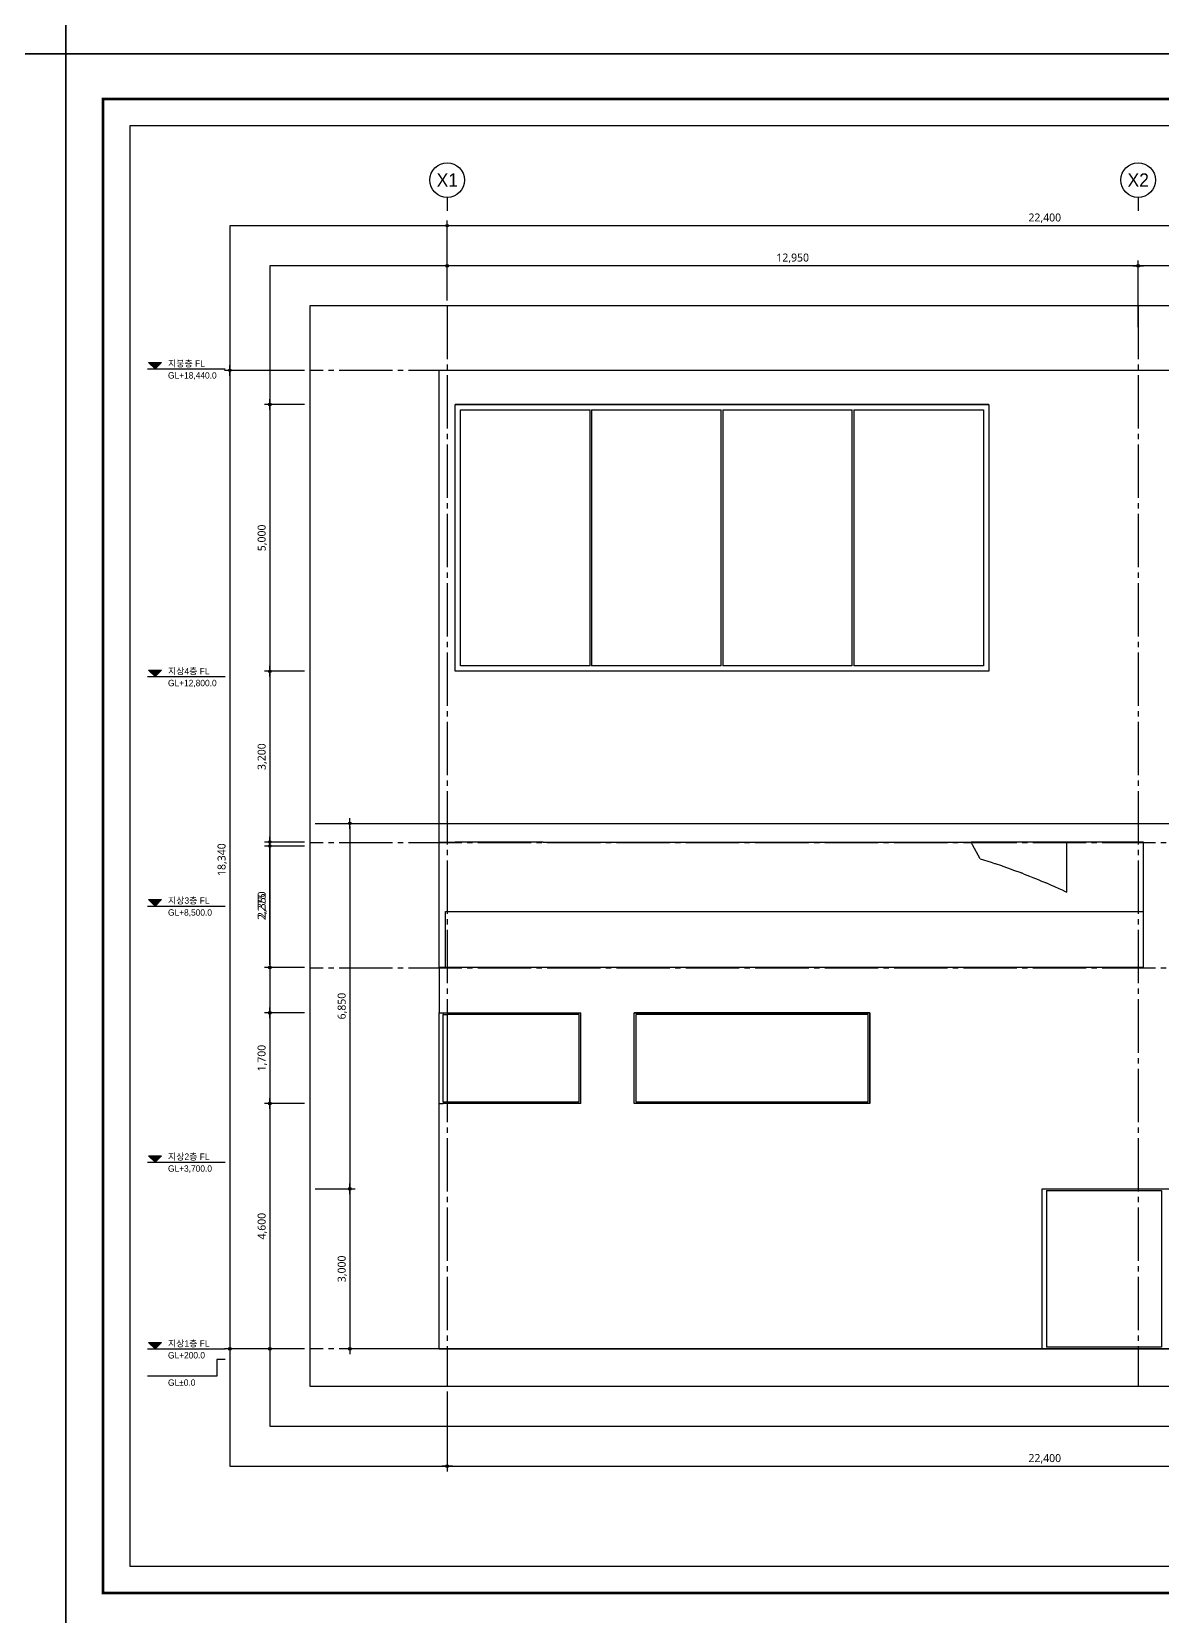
# Model space of a CAD drawing. Header units: millimetres. Extents: x 2135 to 254135, y 1035 to 90135.
# Drawn here: x 85497 to 106688, y 31148 to 60848 of the extents above; entities that cross this region are included whole.
import ezdxf
from ezdxf.enums import TextEntityAlignment as Align

# ---------------------------------------------------------------- set-up
doc = ezdxf.new("R2010")
doc.units = ezdxf.units.MM
doc.linetypes.add('CEN3', pattern=[26, 20, -2, 2, -2])
doc.linetypes.add('CENTER2', pattern=[28.575, 19.05, -3.175, 3.175, -3.175])
doc.layers.get('Defpoints').update_dxf_attribs({"color": 157})
for name, color, linetype in [('A-01-CNTL', 1, 'CENTER2'), ('A-02-ELEV', 2, 'Continuous'), ('A-03-ELEV', 3, 'Continuous'), ('A-03-TEXT', 3, 'Continuous'), ('A-04-FRAME', 4, 'Continuous'), ('A-05-ELEV', 5, 'Continuous'), ('A-07-DIM', 7, 'Continuous'), ('A-07-SYM', 7, 'Continuous'), ('form_TED.A', 40, 'Continuous'), ('WA2(가벽)_TED.A', 7, 'Continuous')]:
    doc.layers.add(name, color=color, linetype=linetype)
doc.styles.add('돋움', font='')
doc.styles.add('맑은고딕', font='malgun.ttf')
doc.styles.get('돋움').set_extended_font_data('Dotum')
doc.dimstyles.new('HR-100', dxfattribs={"dimscale": 120, "dimtxt": 3, "dimasz": 1, "dimexe": 2, "dimexo": 2, "dimgap": 1, "dimtad": 1, "dimdec": 0, "dimdsep": 46, "dimlunit": 6, "dimtxsty": '맑은고딕', "dimblk": 'DIMDOT', "dimcen": 2.5, "dimdle": 1.5, "dimclrd": 7, "dimclrt": 3, "dimadec": 0, "dimazin": 0, "dimtfac": 1, "dimtdec": 0, "dimtix": 1, "dimtmove": 2, "dimatfit": 3, "dimfxl": 1, "dimtvp": 1, "dimtolj": 1, "dimtzin": 0, "dimlwd": -1, "dimarcsym": 0})

# ---------------------------------------------------------------- blocks, each defined once
blk = doc.blocks.new('FORM_TED.A')
at = {"layer": 'Defpoints', "color": 143, "ltscale": 100, "true_color": 0x7aafdf}
for points in [[(12, 13.5), (355, 13.5), (355, 283.5), (12, 283.5)], [(30.75, 32.25), (336.25, 32.25), (336.25, 264.75), (30.75, 264.75)], [(38.25, 39.75), (328.75, 39.75), (328.75, 257.25), (38.25, 257.25)], [(45.75, 47.25), (321.25, 47.25), (321.25, 249.75), (45.75, 249.75)]]:
    blk.add_lwpolyline(points, close=True, dxfattribs=at)
at = {"layer": 'form_TED.A', "ltscale": 30}
blk.add_lwpolyline([(420, 0), (0, 0), (0, 297), (420, 297)], close=True, dxfattribs=at)
at = {"layer": 'form_TED.A', "ltscale": 30, "const_width": 0.5}
blk.add_lwpolyline([(407, 8.5), (7, 8.5), (7, 288.5), (407, 288.5)], close=True, dxfattribs=at)
blk = doc.blocks.new('DIMDOT')
blk.add_line((-2, 0), (2, 0))
blk.add_circle((0, 0), 0.5)
blk = doc.blocks.new('*D223')
at = {"layer": 'A-07-DIM', "color": 0, "lineweight": -2, "ltscale": 50, "transparency": 16777216}
for p, q in [((106235, 55812), (106235, 56562)), ((115685, 55812), (115685, 56562))]:
    blk.add_line(p, q, dxfattribs=at)
at = {"layer": 'A-07-DIM', "color": 7, "ltscale": 50, "transparency": 16777216}
blk.add_line((115635, 56462), (106285, 56462), dxfattribs=at)
at = {"layer": 'Defpoints', "color": 0, "ltscale": 50, "transparency": 16777216}
for p in [(106235, 56462), (106235, 55712, 0), (115685, 55712, 0)]:
    blk.add_point(p, dxfattribs=at)
at = {"layer": 'A-07-DIM', "color": 7, "ltscale": 50, "transparency": 16777216, "xscale": 50, "yscale": 50, "zscale": 50, "rotation": 180}
blk.add_blockref('DIMDOT', (106235, 56462), dxfattribs=at)
at = {"layer": 'A-07-DIM', "color": 7, "ltscale": 50, "transparency": 16777216, "xscale": 50, "yscale": 50, "zscale": 50}
blk.add_blockref('DIMDOT', (115685, 56462), dxfattribs=at)
at = {"layer": 'A-07-DIM', "color": 3, "ltscale": 50, "transparency": 16777216, "insert": (110960, 56602), "char_height": 150, "attachment_point": 5, "style": '맑은고딕'}
blk.add_mtext('\\A1;9,450', dxfattribs=at)
blk = doc.blocks.new('*D224')
at = {"layer": 'A-07-DIM', "color": 0, "lineweight": -2, "ltscale": 50, "transparency": 16777216}
for p, q in [((93285, 55812), (93285, 57312)), ((115685, 55812), (115685, 57312))]:
    blk.add_line(p, q, dxfattribs=at)
at = {"layer": 'A-07-DIM', "color": 7, "ltscale": 50, "transparency": 16777216}
blk.add_line((115635, 57212), (93335, 57212), dxfattribs=at)
at = {"layer": 'Defpoints', "color": 0, "ltscale": 50, "transparency": 16777216}
for p in [(93285, 57212), (93285, 55712, 0), (115685, 55712, 0)]:
    blk.add_point(p, dxfattribs=at)
at = {"layer": 'A-07-DIM', "color": 7, "ltscale": 50, "transparency": 16777216, "xscale": 50, "yscale": 50, "zscale": 50, "rotation": 180}
blk.add_blockref('DIMDOT', (93285, 57212), dxfattribs=at)
at = {"layer": 'A-07-DIM', "color": 7, "ltscale": 50, "transparency": 16777216, "xscale": 50, "yscale": 50, "zscale": 50}
blk.add_blockref('DIMDOT', (115685, 57212), dxfattribs=at)
at = {"layer": 'A-07-DIM', "color": 3, "ltscale": 50, "transparency": 16777216, "insert": (104485, 57352), "char_height": 150, "attachment_point": 5, "style": '맑은고딕'}
blk.add_mtext('\\A1;22,400', dxfattribs=at)
blk = doc.blocks.new('*D225')
at = {"layer": 'A-07-DIM', "color": 0, "lineweight": -2, "ltscale": 50, "transparency": 16777216}
for p, q in [((93285, 55810), (93285, 56560)), ((106235, 55310), (106235, 56560))]:
    blk.add_line(p, q, dxfattribs=at)
at = {"layer": 'A-07-DIM', "color": 7, "ltscale": 50, "transparency": 16777216}
blk.add_line((106185, 56460), (93335, 56460), dxfattribs=at)
at = {"layer": 'Defpoints', "color": 0, "ltscale": 50, "transparency": 16777216}
for p in [(93285, 56460), (93285, 55710, 0), (106235, 55210, 0)]:
    blk.add_point(p, dxfattribs=at)
at = {"layer": 'A-07-DIM', "color": 7, "ltscale": 50, "transparency": 16777216, "xscale": 50, "yscale": 50, "zscale": 50, "rotation": 180}
blk.add_blockref('DIMDOT', (93285, 56460), dxfattribs=at)
at = {"layer": 'A-07-DIM', "color": 7, "ltscale": 50, "transparency": 16777216, "xscale": 50, "yscale": 50, "zscale": 50}
blk.add_blockref('DIMDOT', (106235, 56460), dxfattribs=at)
at = {"layer": 'A-07-DIM', "color": 3, "ltscale": 50, "transparency": 16777216, "insert": (99760, 56601), "char_height": 150, "attachment_point": 5, "style": '맑은고딕'}
blk.add_mtext('\\A1;12,950', dxfattribs=at)
blk = doc.blocks.new('*D226')
at = {"layer": 'A-07-DIM', "color": 0, "lineweight": -2, "ltscale": 50, "transparency": 16777216}
for p, q in [((90610, 54500), (89110, 54500)), ((90610, 36160), (89110, 36160))]:
    blk.add_line(p, q, dxfattribs=at)
at = {"layer": 'A-07-DIM', "color": 7, "ltscale": 50, "transparency": 16777216}
blk.add_line((89210, 54450), (89210, 36210), dxfattribs=at)
at = {"layer": 'Defpoints', "color": 0, "ltscale": 50, "transparency": 16777216}
for p in [(90710, 54500), (89210, 36160), (90710, 36160)]:
    blk.add_point(p, dxfattribs=at)
at = {"layer": 'A-07-DIM', "color": 7, "ltscale": 50, "transparency": 16777216, "xscale": 50, "yscale": 50, "zscale": 50}
for p, rotation in [((89210, 54500), 90), ((89210, 36160), 270)]:
    blk.add_blockref('DIMDOT', p, dxfattribs=dict(at, rotation=rotation))
at = {"layer": 'A-07-DIM', "color": 3, "ltscale": 50, "transparency": 16777216, "insert": (89069, 45330), "char_height": 150, "attachment_point": 5, "rotation": 90, "style": '맑은고딕'}
blk.add_mtext('\\A1;18,340', dxfattribs=at)
blk = doc.blocks.new('*D227')
at = {"layer": 'A-07-DIM', "color": 0, "lineweight": -2, "ltscale": 50, "transparency": 16777216}
for p, q in [((93285, 35360), (93285, 33860)), ((115685, 35360), (115685, 33860))]:
    blk.add_line(p, q, dxfattribs=at)
at = {"layer": 'A-07-DIM', "color": 7, "ltscale": 50, "transparency": 16777216}
blk.add_line((93335, 33960), (115635, 33960), dxfattribs=at)
at = {"layer": 'Defpoints', "color": 0, "ltscale": 50, "transparency": 16777216}
for p in [(93285, 35460, 0), (115685, 35460), (115685, 33960)]:
    blk.add_point(p, dxfattribs=at)
at = {"layer": 'A-07-DIM', "color": 7, "ltscale": 50, "transparency": 16777216, "xscale": 50, "yscale": 50, "zscale": 50, "rotation": 180}
blk.add_blockref('DIMDOT', (93285, 33960), dxfattribs=at)
at = {"layer": 'A-07-DIM', "color": 7, "ltscale": 50, "transparency": 16777216, "xscale": 50, "yscale": 50, "zscale": 50}
blk.add_blockref('DIMDOT', (115685, 33960), dxfattribs=at)
at = {"layer": 'A-07-DIM', "color": 3, "ltscale": 50, "transparency": 16777216, "insert": (104485, 34100), "char_height": 150, "attachment_point": 5, "style": '맑은고딕'}
blk.add_mtext('\\A1;22,400', dxfattribs=at)
blk = doc.blocks.new('*D243')
at = {"layer": 'A-07-DIM', "color": 0, "lineweight": -2, "ltscale": 50, "transparency": 16777216}
for p, q in [((90610, 53860), (89860, 53860)), ((90610, 48860), (89860, 48860))]:
    blk.add_line(p, q, dxfattribs=at)
at = {"layer": 'A-07-DIM', "color": 7, "ltscale": 50, "transparency": 16777216}
blk.add_line((89960, 53810), (89960, 48910), dxfattribs=at)
at = {"layer": 'Defpoints', "color": 0, "ltscale": 50, "transparency": 16777216}
for p in [(90710, 53860), (89960, 48860), (90710, 48860)]:
    blk.add_point(p, dxfattribs=at)
at = {"layer": 'A-07-DIM', "color": 7, "ltscale": 50, "transparency": 16777216, "xscale": 50, "yscale": 50, "zscale": 50}
for p, rotation in [((89960, 53860), 90), ((89960, 48860), 270)]:
    blk.add_blockref('DIMDOT', p, dxfattribs=dict(at, rotation=rotation))
at = {"layer": 'A-07-DIM', "color": 3, "ltscale": 50, "transparency": 16777216, "insert": (89820, 51360), "char_height": 150, "attachment_point": 5, "rotation": 90, "style": '맑은고딕'}
blk.add_mtext('\\A1;5,000', dxfattribs=at)
blk = doc.blocks.new('*D311')
at = {"layer": 'A-07-DIM', "color": 0, "lineweight": -2, "transparency": 16777216}
for p, q in [((90610, 48860), (89860, 48860)), ((90610, 45660), (89860, 45660))]:
    blk.add_line(p, q, dxfattribs=at)
at = {"layer": 'A-07-DIM', "color": 7, "transparency": 16777216}
blk.add_line((89960, 48810), (89960, 45710), dxfattribs=at)
at = {"layer": 'Defpoints', "color": 0, "transparency": 16777216}
for p in [(90710, 48860), (89960, 45660), (90710, 45660)]:
    blk.add_point(p, dxfattribs=at)
at = {"layer": 'A-07-DIM', "color": 7, "transparency": 16777216, "xscale": 50, "yscale": 50, "zscale": 50}
for p, rotation in [((89960, 48860), 90), ((89960, 45660), 270)]:
    blk.add_blockref('DIMDOT', p, dxfattribs=dict(at, rotation=rotation))
at = {"layer": 'A-07-DIM', "color": 3, "transparency": 16777216, "insert": (89820, 47260), "char_height": 150, "attachment_point": 5, "rotation": 90, "style": '맑은고딕'}
blk.add_mtext('\\A1;3,200', dxfattribs=at)
blk = doc.blocks.new('*D312')
at = {"layer": 'A-07-DIM', "color": 0, "lineweight": -2, "transparency": 16777216}
for p, q in [((90610, 45660), (89860, 45660)), ((90610, 43310), (89860, 43310))]:
    blk.add_line(p, q, dxfattribs=at)
at = {"layer": 'A-07-DIM', "color": 7, "transparency": 16777216}
blk.add_line((89960, 45610), (89960, 43360), dxfattribs=at)
at = {"layer": 'Defpoints', "color": 0, "transparency": 16777216}
for p in [(90710, 45660), (89960, 43310), (90710, 43310)]:
    blk.add_point(p, dxfattribs=at)
at = {"layer": 'A-07-DIM', "color": 7, "transparency": 16777216, "xscale": 50, "yscale": 50, "zscale": 50}
for p, rotation in [((89960, 45660), 90), ((89960, 43310), 270)]:
    blk.add_blockref('DIMDOT', p, dxfattribs=dict(at, rotation=rotation))
at = {"layer": 'A-07-DIM', "color": 3, "transparency": 16777216, "insert": (89820, 44485), "char_height": 150, "attachment_point": 5, "rotation": 90, "style": '맑은고딕'}
blk.add_mtext('\\A1;2,350', dxfattribs=at)
blk = doc.blocks.new('*D313')
at = {"layer": 'A-07-DIM', "color": 0, "lineweight": -2, "transparency": 16777216}
for p, q in [((90610, 45585), (89860, 45585)), ((90610, 43310), (89860, 43310))]:
    blk.add_line(p, q, dxfattribs=at)
at = {"layer": 'A-07-DIM', "color": 7, "transparency": 16777216}
blk.add_line((89960, 43360), (89960, 45535), dxfattribs=at)
at = {"layer": 'Defpoints', "color": 0, "transparency": 16777216}
for p in [(89960, 45585), (90710, 45585), (90710, 43310)]:
    blk.add_point(p, dxfattribs=at)
at = {"layer": 'A-07-DIM', "color": 7, "transparency": 16777216, "xscale": 50, "yscale": 50, "zscale": 50}
for p, rotation in [((89960, 45585), 90), ((89960, 43310), 270)]:
    blk.add_blockref('DIMDOT', p, dxfattribs=dict(at, rotation=rotation))
at = {"layer": 'A-07-DIM', "color": 3, "transparency": 16777216, "insert": (89820, 44448), "char_height": 150, "attachment_point": 5, "rotation": 90, "style": '맑은고딕'}
blk.add_mtext('\\A1;2,275', dxfattribs=at)
blk = doc.blocks.new('*D244')
at = {"layer": 'A-07-DIM', "color": 0, "lineweight": -2, "transparency": 16777216}
for p, q in [((90610, 42460), (89860, 42460)), ((90610, 40760), (89860, 40760))]:
    blk.add_line(p, q, dxfattribs=at)
at = {"layer": 'A-07-DIM', "color": 7, "transparency": 16777216}
blk.add_line((89960, 42410), (89960, 40810), dxfattribs=at)
at = {"layer": 'Defpoints', "color": 0, "transparency": 16777216}
for p in [(90710, 42460), (89960, 40760), (90710, 40760)]:
    blk.add_point(p, dxfattribs=at)
at = {"layer": 'A-07-DIM', "color": 7, "transparency": 16777216, "xscale": 50, "yscale": 50, "zscale": 50}
for p, rotation in [((89960, 42460), 90), ((89960, 40760), 270)]:
    blk.add_blockref('DIMDOT', p, dxfattribs=dict(at, rotation=rotation))
at = {"layer": 'A-07-DIM', "color": 3, "transparency": 16777216, "insert": (89819, 41610), "char_height": 150, "attachment_point": 5, "rotation": 90, "style": '맑은고딕'}
blk.add_mtext('\\A1;1,700', dxfattribs=at)
blk = doc.blocks.new('*D314')
at = {"layer": 'A-07-DIM', "color": 0, "lineweight": -2, "transparency": 16777216}
for p, q in [((90610, 40760), (89860, 40760)), ((90610, 36160), (89860, 36160))]:
    blk.add_line(p, q, dxfattribs=at)
at = {"layer": 'A-07-DIM', "color": 7, "transparency": 16777216}
blk.add_line((89960, 40710), (89960, 36210), dxfattribs=at)
at = {"layer": 'Defpoints', "color": 0, "transparency": 16777216}
for p in [(90710, 40760), (89960, 36160), (90710, 36160)]:
    blk.add_point(p, dxfattribs=at)
at = {"layer": 'A-07-DIM', "color": 7, "transparency": 16777216, "xscale": 50, "yscale": 50, "zscale": 50}
for p, rotation in [((89960, 40760), 90), ((89960, 36160), 270)]:
    blk.add_blockref('DIMDOT', p, dxfattribs=dict(at, rotation=rotation))
at = {"layer": 'A-07-DIM', "color": 3, "transparency": 16777216, "insert": (89820, 38460), "char_height": 150, "attachment_point": 5, "rotation": 90, "style": '맑은고딕'}
blk.add_mtext('\\A1;4,600', dxfattribs=at)
blk = doc.blocks.new('*D316')
at = {"layer": 'A-07-DIM', "color": 7, "transparency": 16777216}
for p, q in [((119010, 46060), (119010, 46110)), ((119010, 45585), (119010, 46010)), ((119010, 45535), (119010, 45485))]:
    blk.add_line(p, q, dxfattribs=at)
at = {"layer": 'A-07-DIM', "color": 0, "lineweight": -2, "transparency": 16777216}
for p, q in [((90810, 46010), (119110, 46010)), ((118360, 45585), (119110, 45585))]:
    blk.add_line(p, q, dxfattribs=at)
at = {"layer": 'Defpoints', "color": 0, "transparency": 16777216}
for p in [(90710, 46010), (119010, 46010), (118260, 45585)]:
    blk.add_point(p, dxfattribs=at)
at = {"layer": 'A-07-DIM', "color": 7, "transparency": 16777216, "xscale": 50, "yscale": 50, "zscale": 50}
for p, rotation in [((119010, 46010), 270), ((119010, 45585), 90)]:
    blk.add_blockref('DIMDOT', p, dxfattribs=dict(at, rotation=rotation))
at = {"layer": 'A-07-DIM', "color": 3, "transparency": 16777216, "insert": (118882, 45798), "char_height": 150, "attachment_point": 5, "rotation": 90, "style": '맑은고딕'}
blk.add_mtext('\\A1;425', dxfattribs=at)
blk = doc.blocks.new('*D317')
at = {"layer": 'A-07-DIM', "color": 0, "lineweight": -2, "transparency": 16777216}
for p, q in [((90810, 46010), (91560, 46010)), ((90810, 39160), (91560, 39160))]:
    blk.add_line(p, q, dxfattribs=at)
at = {"layer": 'A-07-DIM', "color": 7, "transparency": 16777216}
blk.add_line((91460, 45960), (91460, 39210), dxfattribs=at)
at = {"layer": 'Defpoints', "color": 0, "transparency": 16777216}
for p in [(90710, 46010), (90710, 39160), (91460, 39160)]:
    blk.add_point(p, dxfattribs=at)
at = {"layer": 'A-07-DIM', "color": 7, "transparency": 16777216, "xscale": 50, "yscale": 50, "zscale": 50}
for p, rotation in [((91460, 46010), 90), ((91460, 39160), 270)]:
    blk.add_blockref('DIMDOT', p, dxfattribs=dict(at, rotation=rotation))
at = {"layer": 'A-07-DIM', "color": 3, "transparency": 16777216, "insert": (91320, 42585), "char_height": 150, "attachment_point": 5, "rotation": 90, "style": '맑은고딕'}
blk.add_mtext('\\A1;6,850', dxfattribs=at)
blk = doc.blocks.new('*D318')
at = {"layer": 'A-07-DIM', "color": 0, "lineweight": -2, "transparency": 16777216}
for p, q in [((90810, 39160), (91560, 39160)), ((118160, 36160), (91360, 36160))]:
    blk.add_line(p, q, dxfattribs=at)
at = {"layer": 'A-07-DIM', "color": 7, "transparency": 16777216}
blk.add_line((91460, 39110), (91460, 36210), dxfattribs=at)
at = {"layer": 'Defpoints', "color": 0, "transparency": 16777216}
for p in [(90710, 39160), (91460, 36160), (118260, 36160)]:
    blk.add_point(p, dxfattribs=at)
at = {"layer": 'A-07-DIM', "color": 7, "transparency": 16777216, "xscale": 50, "yscale": 50, "zscale": 50}
for p, rotation in [((91460, 39160), 90), ((91460, 36160), 270)]:
    blk.add_blockref('DIMDOT', p, dxfattribs=dict(at, rotation=rotation))
at = {"layer": 'A-07-DIM', "color": 3, "transparency": 16777216, "insert": (91320, 37660), "char_height": 150, "attachment_point": 5, "rotation": 90, "style": '맑은고딕'}
blk.add_mtext('\\A1;3,000', dxfattribs=at)

msp = doc.modelspace()

# ---------------------------------------------------------------- hatches: boundary and pattern name
at = {"layer": 'A-07-SYM', "ltscale": 50}
for points in [[(87929.5, 54646.6), (87689.5, 54646.6), (87809.5, 54526.6)], [(87929.5, 48880.3), (87689.5, 48880.3), (87809.5, 48760.3)], [(87929.5, 44580.4), (87689.5, 44580.4), (87809.5, 44460.4)], [(87929.5, 39780.4), (87689.5, 39780.4), (87809.5, 39660.4)], [(87929.5, 36280.4), (87689.5, 36280.4), (87809.5, 36160.4)]]:
    msp.add_hatch(color=256, dxfattribs=at).paths.add_polyline_path(points)

# ---------------------------------------------------------------- linework, layer by layer
at = {"layer": 'A-01-CNTL', "linetype": 'CEN3', "ltscale": 50}
for p, q in [((93284.6, 55712, 0), (93284.6, 35462, 0)), ((106234.6, 55712, 0), (106234.6, 35462, 0)), ((118259.6, 54500.4), (90709.6, 54500.4)), ((118259.6, 45645), (90709.6, 45645)), ((118259.6, 43295), (90709.6, 43295)), ((118259.6, 36160.4), (90709.6, 36160.4))]:
    msp.add_line(p, q, dxfattribs=at)
at = {"layer": 'A-02-ELEV'}
for p, q in [((93134.6, 45660.4), (93134.6, 54500.4)), ((115834.6, 54500.4), (93134.6, 54500.4)), ((93134.6, 45660.4), (93434.6, 45660.4)), ((94884.6, 45660.4), (93434.6, 45660.4)), ((95084.6, 45660.4), (94884.6, 45660.4)), ((95084.6, 45660.4), (103102.5, 45660.4)), ((106334.6, 45660.4), (103102.5, 45660.4)), ((106334.6, 43310.4), (106334.6, 45660.4)), ((93134.6, 43310.4), (93134.6, 42460.4)), ((93254.6, 43310.4), (93134.6, 43310.4)), ((106334.6, 43310.4), (93254.6, 43310.4)), ((93134.6, 36160.4), (93134.6, 40760.4)), ((93134.6, 36160.4), (115834.6, 36160.4))]:
    msp.add_line(p, q, dxfattribs=at)
at = {"layer": 'A-03-ELEV', "ltscale": 100}
for p, q in [((103128.4, 45606), (103102.5, 45660.4)), ((103273.2, 45347.1), (103128.4, 45606)), ((104901.1, 44720.4), (104901.1, 45660.4)), ((103273.2, 45347.1), (103478.8, 45282)), ((103478.8, 45282), (103483.1, 45280.1)), ((103483.1, 45280.1), (103544.9, 45260.4)), ((103544.9, 45260.4), (103556.8, 45255.1)), ((103556.8, 45255.1), (103673.4, 45217.2)), ((103673.4, 45217.2), (103701.2, 45204.7)), ((103701.2, 45204.7), (103858, 45152.4)), ((103858, 45152.4), (103898.2, 45133.9)), ((103898.2, 45133.9), (104033.6, 45087.6)), ((104033.6, 45087.6), (104039, 45085.1)), ((104039, 45085.1), (104052.6, 45080.4)), ((104052.6, 45080.4), (104098.5, 45058.7)), ((104098.5, 45058.7), (104201.3, 45022.8)), ((104201.3, 45022.8), (104261.4, 44993.9)), ((104261.4, 44993.9), (104361.9, 44958)), ((104361.9, 44958), (104422, 44928.5)), ((104422, 44928.5), (104499.3, 44900.4)), ((104499.3, 44900.4), (104507.2, 44896.4)), ((104507.2, 44896.4), (104516.2, 44893.2)), ((104516.2, 44893.2), (104590.9, 44855.7)), ((104590.9, 44855.7), (104664.7, 44828.4)), ((104664.7, 44828.4), (104745.3, 44787.2)), ((104745.3, 44787.2), (104808.1, 44763.6)), ((104808.1, 44763.6), (104864.4, 44734.4)), ((104864.4, 44734.4), (104901.1, 44720.4))]:
    msp.add_line(p, q, dxfattribs=at)
at = {"layer": 'A-04-FRAME', "ltscale": 100}
for p, q in [((103434.6, 53860.3), (93434.6, 53860.3)), ((93434.6, 51700.4), (93434.6, 53860.3)), ((93434.6, 48860.3), (93434.6, 53860.3)), ((93434.6, 53860.3), (103434.6, 53860.3)), ((93534.6, 48960.3), (93534.6, 53760.3)), ((93534.6, 53760.3), (95962.1, 53760.3)), ((95962.1, 48960.3), (95962.1, 53760.3)), ((95992.1, 53760.3), (98419.6, 53760.3)), ((95992.1, 53760.3), (95992.1, 48960.3)), ((98419.6, 48960.3), (98419.6, 53760.3)), ((98449.6, 53760.3), (100877.1, 53760.3)), ((98449.6, 53760.3), (98449.6, 48960.3)), ((100877.1, 48960.3), (100877.1, 53760.3)), ((100907.1, 53760.3), (103334.6, 53760.3)), ((100907.1, 53760.3), (100907.1, 48960.3)), ((103334.6, 53760.3), (103334.6, 48960.3)), ((103434.6, 53860.3), (103434.6, 48860.3)), ((103434.6, 53860.3), (103434.6, 48860.3)), ((93434.6, 48860.3), (93434.6, 51700.4)), ((103434.6, 48860.3), (93434.6, 48860.3)), ((103434.6, 48860.3), (93434.6, 48860.3)), ((95962.1, 48960.3), (93534.6, 48960.3)), ((98419.6, 48960.3), (95992.1, 48960.3)), ((100877.1, 48960.3), (98449.6, 48960.3)), ((103334.6, 48960.3), (100907.1, 48960.3)), ((93254.6, 43310.4), (93254.6, 44360.4)), ((93254.6, 44360.4), (93434.6, 44360.4)), ((93434.6, 44360.4), (106334.6, 44360.4)), ((93134.6, 40760.4), (93134.6, 42460.4)), ((93134.6, 42460.4), (93209.6, 42460.4)), ((93209.6, 42460.4), (95784.5, 42460.4)), ((93209.6, 42460.4), (93209.6, 42430.4)), ((93209.6, 42430.4), (93282.3, 42430.4)), ((93209.6, 40790.4), (93209.6, 42430.4)), ((93282.3, 42430.4), (93282.3, 40790.4)), ((95755.4, 42430.4), (93282.3, 42430.4)), ((95755.4, 40790.4), (95755.4, 42430.4)), ((95784.5, 42460.4), (95784.5, 40760.4)), ((95784.5, 42460.4), (95791.8, 42460.4)), ((95791.8, 40760.4), (95791.8, 42460.4)), ((96791.8, 40760.4), (96791.8, 42460.4)), ((101206.7, 42460.4), (96791.8, 42460.4)), ((96791.8, 40760.4), (96791.8, 42460.4)), ((96791.8, 42460.4), (101206.7, 42460.4)), ((96821.8, 42430.4), (96821.8, 40790.4)), ((101176.7, 42430.4), (96821.8, 42430.4)), ((101176.7, 40790.4), (101176.7, 42430.4)), ((101206.7, 40760.4), (101206.7, 42460.4)), ((101206.7, 42460.4), (101206.7, 40760.4)), ((93134.6, 40760.4), (93209.6, 40760.4)), ((93209.6, 40790.4), (93209.6, 40760.4)), ((93209.6, 40790.4), (93282.3, 40790.4)), ((95784.5, 40760.4), (93209.6, 40760.4)), ((93282.3, 40790.4), (95755.4, 40790.4)), ((95791.8, 40760.4), (95784.5, 40760.4)), ((101206.7, 40760.4), (96791.8, 40760.4)), ((101206.7, 40760.4), (96791.8, 40760.4)), ((96821.8, 40790.4), (101176.7, 40790.4)), ((104434.6, 36160.4), (104434.6, 39160.4)), ((104434.6, 39160.4), (115534.6, 39160.4)), ((104514.6, 39130.4), (106672.6, 39130.4)), ((104514.6, 39130.4), (104514.6, 36190.4)), ((106672.6, 39130.4), (106672.6, 36190.4)), ((115534.6, 36160.4), (104434.6, 36160.4)), ((106672.6, 36190.4), (104514.6, 36190.4))]:
    msp.add_line(p, q, dxfattribs=at)
at = {"layer": 'A-05-ELEV', "ltscale": 100}
msp.add_line((93134.6, 43310.4), (93134.6, 45660.4), dxfattribs=at)
at = {"layer": 'A-07-SYM', "ltscale": 50}
for p, q in [((93284.6, 57742, 0), (93284.6, 57492, 0)), ((106234.6, 57742, 0), (106234.6, 57492, 0)), ((87669.5, 54526.6), (89126.1, 54526.6)), ((87689.5, 54646.6), (87929.5, 54646.6)), ((87809.5, 54526.6), (87689.5, 54646.6)), ((87809.5, 54526.6), (87929.5, 54646.6)), ((87669.5, 48760.3), (89126.1, 48760.3)), ((87689.5, 48880.3), (87929.5, 48880.3)), ((87809.5, 48760.3), (87689.5, 48880.3)), ((87809.5, 48760.3), (87929.5, 48880.3)), ((87689.5, 44580.4), (87929.5, 44580.4)), ((87809.5, 44460.4), (87689.5, 44580.4)), ((87809.5, 44460.4), (87929.5, 44580.4)), ((87669.5, 44460.4), (89126.1, 44460.4)), ((87669.5, 39660.4), (89126.1, 39660.4)), ((87689.5, 39780.4), (87929.5, 39780.4)), ((87809.5, 39660.4), (87689.5, 39780.4)), ((87809.5, 39660.4), (87929.5, 39780.4)), ((87689.5, 36280.4), (87929.5, 36280.4)), ((87809.5, 36160.4), (87689.5, 36280.4)), ((87809.5, 36160.4), (87929.5, 36280.4)), ((87669.5, 36160.4), (89126.1, 36160.4))]:
    msp.add_line(p, q, dxfattribs=at)
msp.add_lwpolyline([(89126.1, 35960.4), (88966.1, 35960.4), (88966.1, 35647.9), (87669.5, 35647.9)], dxfattribs=at)
for centre in [(93284.6, 58067, 0), (106234.6, 58067, 0)]:
    msp.add_circle(centre, 325, dxfattribs=at)

# ---------------------------------------------------------------- block references
at = {"layer": 'WA2(가벽)_TED.A', "xscale": 100, "yscale": 100, "zscale": 100}
for p in [(44134.6, 60435.4), (86134.6, 60435.4), (44134.6, 30735.4), (86134.6, 30735.4)]:
    msp.add_blockref('FORM_TED.A', p, dxfattribs=at)

# ---------------------------------------------------------------- texts
at = {"layer": 'A-03-TEXT', "ltscale": 50, "style": '돋움'}
for s, p in [('X1', (93287.4, 58067, 0)), ('X2', (106236.7, 58067, 0))]:
    msp.add_text(s, height=250, dxfattribs=at).set_placement(p, align=Align.MIDDLE_CENTER)
for s, p in [('지붕층 FL', (88051.5, 54628.6)), ('지상4층 FL', (88051.5, 48862.3)), ('지상3층 FL', (88051.5, 44562.4)), ('지상2층 FL', (88051.5, 39762.4)), ('지상1층 FL', (88051.5, 36262.4))]:
    msp.add_text(s, height=120, dxfattribs=at).set_placement(p, align=Align.MIDDLE_LEFT)
for s, p in [('GL+18,440.0', (88051.5, 54466.6)), ('GL+12,800.0', (88051.5, 48700.3)), ('GL+8,500.0', (88051.5, 44400.4)), ('GL+3,700.0', (88051.5, 39600.4)), ('GL+200.0', (88051.5, 36100.4)), ('GL±0.0', (88051.5, 35587.9))]:
    msp.add_text(s, height=120, dxfattribs=at).set_placement(p, align=Align.TOP_LEFT)

# ---------------------------------------------------------------- dimensions: what is measured, and where the dimension line sits
at = {"layer": 'A-07-DIM', "ltscale": 50}
for base, p1, p2, angle, picture, middle in [((93284.6, 57212), (115684.6, 55712, 0), (93284.6, 55712, 0), 180, '*D224', (104484.6, 57352.1)), ((93284.6, 56460.3), (106234.6, 55210.3, 0), (93284.6, 55710.3, 0), 180, '*D225', (99759.6, 56600.8)), ((106234.6, 56462), (115684.6, 55712, 0), (106234.6, 55712, 0), 180, '*D223', (110959.6, 56602.1)), ((89209.6, 36160.4), (90709.6, 54500.4), (90709.6, 36160.4), 270, '*D226', (89069.2, 45330.4)), ((89959.6, 48860.3), (90709.6, 53860.3), (90709.6, 48860.3), 90, '*D243', (89819.6, 51360.3))]:
    dim = msp.add_linear_dim(base=base, p1=p1, p2=p2, angle=angle, dimstyle='HR-100', override={"dimscale": 50}, dxfattribs=at)
    dim.commit()
    dim.dimension.update_dxf_attribs({"geometry": picture, "text_midpoint": middle})
at = {"layer": 'A-07-DIM'}
for base, p1, p2, picture, middle in [((89959.6, 45660.4), (90709.6, 48860.3), (90709.6, 45660.4), '*D311', (89819.6, 47260.3)), ((119009.6, 46010.4), (118259.6, 45585.4), (90709.6, 46010.4), '*D316', (118882.2, 45797.9)), ((91459.6, 39160.4), (90709.6, 46010.4), (90709.6, 39160.4), '*D317', (91319.6, 42585.4)), ((89959.6, 43310.4), (90709.6, 45660.4), (90709.6, 43310.4), '*D312', (89819.6, 44485.4)), ((89959.6, 45585.4), (90709.6, 43310.4), (90709.6, 45585.4), '*D313', (89819.6, 44447.9)), ((89959.6, 40760.4), (90709.6, 42460.4), (90709.6, 40760.4), '*D244', (89819.2, 41610.4)), ((89959.6, 36160.4), (90709.6, 40760.4), (90709.6, 36160.4), '*D314', (89819.6, 38460.4)), ((91459.6, 36160.4), (90709.6, 39160.4), (118259.6, 36160.4), '*D318', (91319.6, 37660.4))]:
    dim = msp.add_linear_dim(base=base, p1=p1, p2=p2, angle=90, dimstyle='HR-100', override={"dimscale": 50}, dxfattribs=at)
    dim.commit()
    dim.dimension.update_dxf_attribs({"geometry": picture, "text_midpoint": middle})
at = {"layer": 'A-07-DIM', "ltscale": 50}
dim = msp.add_linear_dim(base=(115684.6, 33960.4), p1=(93284.6, 35460.4, 0), p2=(115684.6, 35460.4), dimstyle='HR-100', override={"dimscale": 50}, dxfattribs=at)
dim.commit()
dim.dimension.update_dxf_attribs({"geometry": '*D227', "text_midpoint": (104484.6, 34100.4)})

doc.saveas('drawing.dxf')
